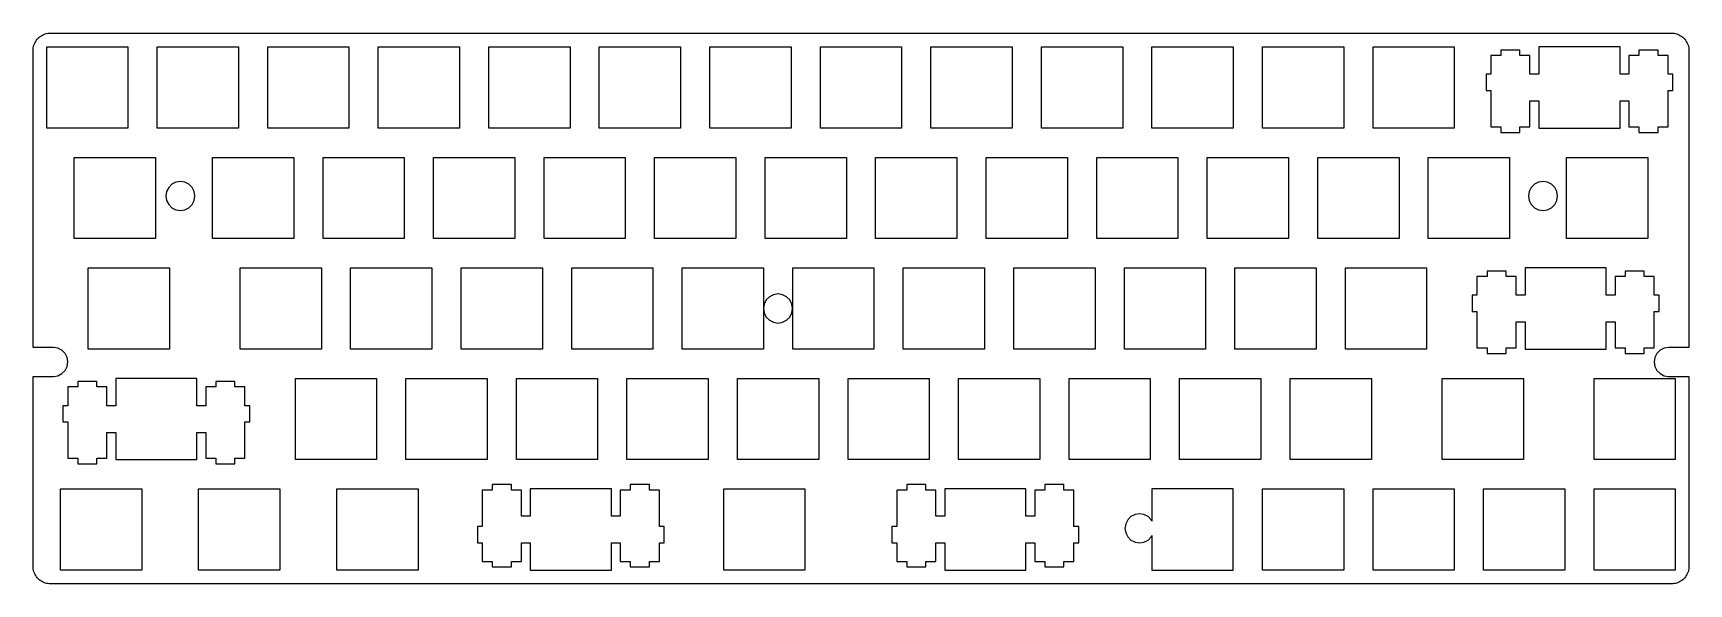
# Model space of a CAD drawing. Extents: x 0 to 285, y 0 to 95.
import ezdxf

# ---------------------------------------------------------------- set-up
doc = ezdxf.new("R2010")
doc.units = 0
doc.layers.get('0').update_dxf_attribs({"linetype": 'CONTINUOUS'})

msp = doc.modelspace()

# ---------------------------------------------------------------- linework, layer by layer
at = {"color": 0}
for p, q in [((0.813043, 94.1035), (0.972894, 94.277)), ((0.972894, 94.277), (1.14653, 94.4369)), ((1.14653, 94.4369), (1.33119, 94.5829)), ((1.33119, 94.5829), (1.52687, 94.7127)), ((1.52687, 94.7127), (1.73357, 94.8284)), ((1.73357, 94.8284), (1.94717, 94.9262)), ((1.94717, 94.9262), (2.16765, 95.0087)), ((2.16765, 95.0087), (2.39503, 95.0722)), ((2.39503, 95.0722), (2.62516, 95.1191)), ((2.62516, 95.1191), (2.85943, 95.1452)), ((2.85943, 95.1452), (3.09507, 95.1548)), ((3.09507, 95.1548), (282.47, 95.1548)), ((282.47, 95.1548), (282.706, 95.1452)), ((282.706, 95.1452), (282.94, 95.1191)), ((282.94, 95.1191), (283.17, 95.0722)), ((283.17, 95.0722), (283.398, 95.0087)), ((283.398, 95.0087), (283.618, 94.9262)), ((283.618, 94.9262), (283.832, 94.8284)), ((283.832, 94.8284), (284.037, 94.7127)), ((284.037, 94.7127), (284.234, 94.5829)), ((284.234, 94.5829), (284.419, 94.4369)), ((284.419, 94.4369), (284.591, 94.277)), ((284.591, 94.277), (284.751, 94.1035)), ((0.095085, 92.1551), (0.104731, 92.3907)), ((0.095085, 40.991), (0.095085, 92.1551)), ((0.104731, 92.3907), (0.130914, 92.625)), ((0.130914, 92.625), (0.177767, 92.855)), ((0.177767, 92.855), (0.241157, 93.0822)), ((0.241157, 93.0822), (0.323839, 93.3027)), ((0.323839, 93.3027), (0.421679, 93.5164)), ((0.421679, 93.5164), (0.537436, 93.7232)), ((0.537436, 93.7232), (0.666972, 93.919)), ((0.666972, 93.919), (0.813043, 94.1035)), ((2.43224, 92.7929), (16.4331, 92.7929)), ((2.43224, 78.7922), (2.43224, 92.7929)), ((16.4331, 92.7929), (16.4331, 78.7922)), ((21.4822, 92.7929), (35.4831, 92.7929)), ((21.4822, 78.7922), (21.4822, 92.7929)), ((35.4831, 92.7929), (35.4831, 78.7922)), ((40.5324, 92.7929), (54.5331, 92.7929)), ((40.5324, 78.7922), (40.5324, 92.7929)), ((54.5331, 92.7929), (54.5331, 78.7922)), ((59.581, 92.7929), (73.5817, 92.7929)), ((59.581, 78.7922), (59.581, 92.7929)), ((73.5817, 92.7929), (73.5817, 78.7922)), ((78.6324, 92.7929), (92.6331, 92.7929)), ((78.6324, 78.7922), (78.6324, 92.7929)), ((92.6331, 92.7929), (92.6331, 78.7922)), ((97.6824, 92.7929), (111.683, 92.7929)), ((97.6824, 78.7922), (97.6824, 92.7929)), ((111.683, 92.7929), (111.683, 78.7922)), ((116.732, 92.7929), (130.733, 92.7929)), ((116.732, 78.7922), (116.732, 92.7929)), ((130.733, 92.7929), (130.733, 78.7922)), ((135.782, 92.7929), (149.783, 92.7929)), ((135.782, 78.7922), (135.782, 92.7929)), ((149.783, 92.7929), (149.783, 78.7922)), ((154.831, 92.7929), (168.832, 92.7929)), ((154.831, 78.7922), (154.831, 92.7929)), ((168.832, 92.7929), (168.832, 78.7922)), ((173.882, 92.7929), (187.883, 92.7929)), ((173.882, 78.7922), (173.882, 92.7929)), ((187.883, 92.7929), (187.883, 78.7922)), ((192.931, 92.7929), (206.932, 92.7929)), ((192.931, 78.7922), (192.931, 92.7929)), ((206.932, 92.7929), (206.932, 78.7922)), ((211.982, 92.7929), (225.983, 92.7929)), ((211.982, 78.7922), (211.982, 92.7929)), ((225.983, 92.7929), (225.983, 78.7922)), ((231.032, 92.7929), (245.033, 92.7929)), ((231.032, 78.7922), (231.032, 92.7929)), ((245.033, 92.7929), (245.033, 78.7922)), ((253.056, 91.3225), (251.332, 91.3225)), ((251.332, 91.3225), (251.332, 88.0925)), ((256.357, 92.2433), (253.056, 92.2433)), ((253.056, 92.2433), (253.056, 91.3225)), ((256.357, 91.3225), (256.357, 92.2433)), ((258.082, 91.3225), (256.357, 91.3225)), ((258.082, 88.0925), (258.082, 91.3225)), ((259.606, 92.7929), (259.606, 88.0925)), ((273.607, 92.7929), (259.606, 92.7929)), ((273.607, 88.0925), (273.607, 92.7929)), ((276.856, 91.3225), (275.131, 91.3225)), ((275.131, 91.3225), (275.131, 88.0925)), ((280.157, 92.2433), (276.856, 92.2433)), ((276.856, 92.2433), (276.856, 91.3225)), ((280.157, 91.3225), (280.157, 92.2433)), ((281.882, 91.3225), (280.157, 91.3225)), ((281.882, 88.0925), (281.882, 91.3225)), ((284.751, 94.1035), (284.897, 93.919)), ((284.897, 93.919), (285.028, 93.7232)), ((285.028, 93.7232), (285.144, 93.5164)), ((285.144, 93.5164), (285.242, 93.3027)), ((285.242, 93.3027), (285.323, 93.0822)), ((285.323, 93.0822), (285.388, 92.855)), ((285.388, 92.855), (285.433, 92.625)), ((285.433, 92.625), (285.461, 92.3907)), ((285.461, 92.3907), (285.47, 92.1551)), ((285.47, 92.1551), (285.47, 40.991)), ((251.332, 88.0925), (250.508, 88.0925)), ((250.508, 88.0925), (250.508, 85.2921)), ((259.606, 88.0925), (258.082, 88.0925)), ((275.131, 88.0925), (273.607, 88.0925)), ((282.706, 88.0925), (281.882, 88.0925)), ((282.706, 85.2921), (282.706, 88.0925)), ((250.508, 85.2921), (251.332, 85.2921)), ((251.332, 85.2921), (251.332, 79.0208)), ((258.082, 79.0208), (258.082, 83.4926)), ((258.082, 83.4926), (259.606, 83.4926)), ((259.606, 83.4926), (259.606, 78.7922)), ((273.607, 78.7922), (273.607, 83.4926)), ((273.607, 83.4926), (275.131, 83.4926)), ((275.131, 83.4926), (275.131, 79.0208)), ((281.882, 79.0208), (281.882, 85.2921)), ((281.882, 85.2921), (282.706, 85.2921)), ((16.4331, 78.7922), (2.43224, 78.7922)), ((35.4831, 78.7922), (21.4822, 78.7922)), ((54.5331, 78.7922), (40.5324, 78.7922)), ((73.5817, 78.7922), (59.581, 78.7922)), ((92.6331, 78.7922), (78.6324, 78.7922)), ((111.683, 78.7922), (97.6824, 78.7922)), ((130.733, 78.7922), (116.732, 78.7922)), ((149.783, 78.7922), (135.782, 78.7922)), ((168.832, 78.7922), (154.831, 78.7922)), ((187.883, 78.7922), (173.882, 78.7922)), ((206.932, 78.7922), (192.931, 78.7922)), ((225.983, 78.7922), (211.982, 78.7922)), ((245.033, 78.7922), (231.032, 78.7922)), ((251.332, 79.0208), (253.056, 79.0208)), ((253.056, 79.0208), (253.056, 78.0426)), ((253.056, 78.0426), (256.357, 78.0426)), ((256.357, 78.0426), (256.357, 79.0208)), ((256.357, 79.0208), (258.082, 79.0208)), ((259.606, 78.7922), (273.607, 78.7922)), ((275.131, 79.0208), (276.856, 79.0208)), ((276.856, 79.0208), (276.856, 78.0426)), ((276.856, 78.0426), (280.157, 78.0426)), ((280.157, 78.0426), (280.157, 79.0208)), ((280.157, 79.0208), (281.882, 79.0208)), ((7.1961, 73.7429), (21.1956, 73.7429)), ((7.1961, 59.7422), (7.1961, 73.7429)), ((21.1956, 73.7429), (21.1956, 59.7422)), ((31.0059, 73.7429), (45.0067, 73.7429)), ((31.0059, 59.7422), (31.0059, 73.7429)), ((45.0067, 73.7429), (45.0067, 59.7422)), ((50.0574, 73.7429), (64.0581, 73.7429)), ((50.0574, 59.7422), (50.0574, 73.7429)), ((64.0581, 73.7429), (64.0581, 59.7422)), ((69.1074, 73.7429), (83.1081, 73.7429)), ((69.1074, 59.7422), (69.1074, 73.7429)), ((83.1081, 73.7429), (83.1081, 59.7422)), ((88.1574, 73.7429), (102.158, 73.7429)), ((88.1574, 59.7422), (88.1574, 73.7429)), ((102.158, 73.7429), (102.158, 59.7422)), ((107.206, 73.7429), (121.207, 73.7429)), ((107.206, 59.7422), (107.206, 73.7429)), ((121.207, 73.7429), (121.207, 59.7422)), ((126.257, 73.7429), (140.258, 73.7429)), ((126.257, 59.7422), (126.257, 73.7429)), ((140.258, 73.7429), (140.258, 59.7422)), ((145.306, 73.7429), (159.307, 73.7429)), ((145.306, 59.7422), (145.306, 73.7429)), ((159.307, 73.7429), (159.307, 59.7422)), ((164.357, 73.7429), (178.358, 73.7429)), ((164.357, 59.7422), (164.357, 73.7429)), ((178.358, 73.7429), (178.358, 59.7422)), ((183.407, 73.7429), (197.408, 73.7429)), ((183.407, 59.7422), (183.407, 73.7429)), ((197.408, 73.7429), (197.408, 59.7422)), ((202.456, 73.7429), (216.457, 73.7429)), ((202.456, 59.7422), (202.456, 73.7429)), ((216.457, 73.7429), (216.457, 59.7422)), ((221.507, 73.7429), (235.508, 73.7429)), ((221.507, 59.7422), (221.507, 73.7429)), ((235.508, 73.7429), (235.508, 59.7422)), ((240.556, 73.7429), (254.557, 73.7429)), ((240.556, 59.7422), (240.556, 73.7429)), ((254.557, 73.7429), (254.557, 59.7422)), ((264.37, 73.7429), (278.369, 73.7429)), ((264.37, 59.7422), (264.37, 73.7429)), ((278.369, 73.7429), (278.369, 59.7422)), ((23.4597, 68.5617), (23.1056, 67.8642)), ((24.0137, 69.1141), (23.4597, 68.5617)), ((24.7096, 69.4697), (24.0137, 69.1141)), ((25.4841, 69.5911), (24.7096, 69.4697)), ((26.2558, 69.4697), (25.4841, 69.5911)), ((26.953, 69.1141), (26.2558, 69.4697)), ((27.5029, 68.5617), (26.953, 69.1141)), ((27.8612, 67.8642), (27.5029, 68.5617)), ((258.309, 68.5617), (257.955, 67.8642)), ((258.863, 69.1141), (258.309, 68.5617)), ((259.559, 69.4697), (258.863, 69.1141)), ((260.332, 69.5911), (259.559, 69.4697)), ((261.105, 69.4697), (260.332, 69.5911)), ((261.801, 69.1141), (261.105, 69.4697)), ((262.355, 68.5617), (261.801, 69.1141)), ((262.709, 67.8642), (262.355, 68.5617)), ((23.1056, 67.8642), (22.9829, 67.0913)), ((22.9829, 67.0913), (23.1056, 66.3194)), ((23.1056, 66.3194), (23.4597, 65.6223)), ((27.5029, 65.6223), (27.8612, 66.3194)), ((27.9824, 67.0913), (27.8612, 67.8642)), ((27.8612, 66.3194), (27.9824, 67.0913)), ((257.955, 67.8642), (257.832, 67.0913)), ((257.832, 67.0913), (257.955, 66.3194)), ((257.955, 66.3194), (258.309, 65.6223)), ((262.355, 65.6223), (262.709, 66.3194)), ((262.832, 67.0913), (262.709, 67.8642)), ((262.709, 66.3194), (262.832, 67.0913)), ((23.4597, 65.6223), (24.0137, 65.0695)), ((24.0137, 65.0695), (24.7096, 64.7139)), ((24.7096, 64.7139), (25.4841, 64.5901)), ((25.4841, 64.5901), (26.2558, 64.7139)), ((26.2558, 64.7139), (26.953, 65.0695)), ((26.953, 65.0695), (27.5029, 65.6223)), ((258.309, 65.6223), (258.863, 65.0695)), ((258.863, 65.0695), (259.559, 64.7139)), ((259.559, 64.7139), (260.332, 64.5901)), ((260.332, 64.5901), (261.105, 64.7139)), ((261.105, 64.7139), (261.801, 65.0695)), ((261.801, 65.0695), (262.355, 65.6223)), ((21.1956, 59.7422), (7.1961, 59.7422)), ((45.0067, 59.7422), (31.0059, 59.7422)), ((64.0581, 59.7422), (50.0574, 59.7422)), ((83.1081, 59.7422), (69.1074, 59.7422)), ((102.158, 59.7422), (88.1574, 59.7422)), ((121.207, 59.7422), (107.206, 59.7422)), ((140.258, 59.7422), (126.257, 59.7422)), ((159.307, 59.7422), (145.306, 59.7422)), ((178.358, 59.7422), (164.357, 59.7422)), ((197.408, 59.7422), (183.407, 59.7422)), ((216.457, 59.7422), (202.456, 59.7422)), ((235.508, 59.7422), (221.507, 59.7422)), ((254.557, 59.7422), (240.556, 59.7422)), ((278.369, 59.7422), (264.37, 59.7422)), ((9.57598, 54.6915), (23.5768, 54.6915)), ((9.57598, 40.6922), (9.57598, 54.6915)), ((23.5768, 54.6915), (23.5768, 40.6922)), ((35.771, 54.6915), (49.7706, 54.6915)), ((35.771, 40.6922), (35.771, 54.6915)), ((49.7706, 54.6915), (49.7706, 40.6922)), ((54.8185, 54.6915), (68.8192, 54.6915)), ((54.8185, 40.6922), (54.8185, 54.6915)), ((68.8192, 54.6915), (68.8192, 40.6922)), ((73.8699, 54.6915), (87.8692, 54.6915)), ((73.8699, 40.6922), (73.8699, 54.6915)), ((87.8692, 54.6915), (87.8692, 40.6922)), ((92.9199, 54.6915), (106.919, 54.6915)), ((92.9199, 40.6922), (92.9199, 54.6915)), ((106.919, 54.6915), (106.919, 40.6922)), ((111.968, 54.6915), (125.971, 54.6915)), ((111.968, 40.6922), (111.968, 54.6915)), ((125.971, 54.6915), (125.971, 40.6922)), ((131.02, 54.6915), (145.019, 54.6915)), ((131.02, 40.6922), (131.02, 54.6915)), ((145.019, 54.6915), (145.019, 40.6922)), ((150.07, 54.6915), (164.069, 54.6915)), ((150.07, 40.6922), (150.07, 54.6915)), ((164.069, 54.6915), (164.069, 40.6922)), ((169.121, 54.6915), (183.121, 54.6915)), ((169.121, 40.6922), (169.121, 54.6915)), ((183.121, 54.6915), (183.121, 40.6922)), ((188.17, 54.6915), (202.169, 54.6915)), ((188.17, 40.6922), (188.17, 54.6915)), ((202.169, 54.6915), (202.169, 40.6922)), ((207.221, 54.6915), (221.221, 54.6915)), ((207.221, 40.6922), (207.221, 54.6915)), ((221.221, 54.6915), (221.221, 40.6922)), ((226.271, 54.6915), (240.271, 54.6915)), ((226.271, 40.6922), (226.271, 54.6915)), ((240.271, 54.6915), (240.271, 40.6922)), ((257.225, 54.6915), (257.225, 49.9925)), ((271.225, 54.6915), (257.225, 54.6915)), ((271.225, 49.9925), (271.225, 54.6915)), ((250.676, 53.2211), (248.951, 53.2211)), ((248.951, 53.2211), (248.951, 49.9925)), ((253.974, 54.1433), (250.676, 54.1433)), ((250.676, 54.1433), (250.676, 53.2211)), ((253.974, 53.2211), (253.974, 54.1433)), ((255.7, 53.2211), (253.974, 53.2211)), ((255.7, 49.9925), (255.7, 53.2211)), ((274.475, 53.2211), (272.751, 53.2211)), ((272.751, 53.2211), (272.751, 49.9925)), ((277.775, 54.1433), (274.475, 54.1433)), ((274.475, 54.1433), (274.475, 53.2211)), ((277.775, 53.2211), (277.775, 54.1433)), ((279.501, 53.2211), (277.775, 53.2211)), ((279.501, 49.9925), (279.501, 53.2211)), ((126.46, 49.1603), (126.103, 48.4643)), ((127.014, 49.7141), (126.46, 49.1603)), ((127.711, 50.0697), (127.014, 49.7141)), ((128.484, 50.1908), (127.711, 50.0697)), ((129.256, 50.0697), (128.484, 50.1908)), ((129.953, 49.7141), (129.256, 50.0697)), ((130.506, 49.1603), (129.953, 49.7141)), ((130.86, 48.4643), (130.506, 49.1603)), ((248.951, 49.9925), (248.127, 49.9925)), ((248.127, 49.9925), (248.127, 47.1911)), ((257.225, 49.9925), (255.7, 49.9925)), ((272.751, 49.9925), (271.225, 49.9925)), ((280.326, 49.9925), (279.501, 49.9925)), ((280.326, 47.1911), (280.326, 49.9925)), ((126.103, 48.4643), (125.983, 47.6913)), ((125.983, 47.6913), (126.103, 46.9194)), ((126.103, 46.9194), (126.46, 46.222)), ((126.46, 46.222), (127.014, 45.6696)), ((127.014, 45.6696), (127.711, 45.314)), ((129.256, 45.314), (129.953, 45.6696)), ((129.953, 45.6696), (130.506, 46.222)), ((130.506, 46.222), (130.86, 46.9194)), ((130.984, 47.6913), (130.86, 48.4643)), ((130.86, 46.9194), (130.984, 47.6913)), ((248.127, 47.1911), (248.951, 47.1911)), ((248.951, 47.1911), (248.951, 40.9222)), ((279.501, 40.9222), (279.501, 47.1911)), ((279.501, 47.1911), (280.326, 47.1911)), ((127.711, 45.314), (128.484, 45.1901)), ((128.484, 45.1901), (129.256, 45.314)), ((255.7, 40.9222), (255.7, 45.3926)), ((255.7, 45.3926), (257.225, 45.3926)), ((257.225, 45.3926), (257.225, 40.6922)), ((271.225, 40.6922), (271.225, 45.3926)), ((271.225, 45.3926), (272.751, 45.3926)), ((272.751, 45.3926), (272.751, 40.9222)), ((3.59668, 40.991), (0.095085, 40.991)), ((4.36838, 40.87), (3.59668, 40.991)), ((5.0643, 40.5144), (4.36838, 40.87)), ((5.61689, 39.9616), (5.0643, 40.5144)), ((5.97242, 39.2645), (5.61689, 39.9616)), ((23.5768, 40.6922), (9.57598, 40.6922)), ((49.7706, 40.6922), (35.771, 40.6922)), ((68.8192, 40.6922), (54.8185, 40.6922)), ((87.8692, 40.6922), (73.8699, 40.6922)), ((106.919, 40.6922), (92.9199, 40.6922)), ((125.971, 40.6922), (111.968, 40.6922)), ((145.019, 40.6922), (131.02, 40.6922)), ((164.069, 40.6922), (150.07, 40.6922)), ((183.121, 40.6922), (169.121, 40.6922)), ((202.169, 40.6922), (188.17, 40.6922)), ((221.221, 40.6922), (207.221, 40.6922)), ((240.271, 40.6922), (226.271, 40.6922)), ((248.951, 40.9222), (250.676, 40.9222)), ((250.676, 40.9222), (250.676, 39.9411)), ((253.974, 39.9411), (253.974, 40.9222)), ((253.974, 40.9222), (255.7, 40.9222)), ((257.225, 40.6922), (271.225, 40.6922)), ((272.751, 40.9222), (274.475, 40.9222)), ((274.475, 40.9222), (274.475, 39.9411)), ((277.775, 39.9411), (277.775, 40.9222)), ((277.775, 40.9222), (279.501, 40.9222)), ((279.947, 39.9616), (279.593, 39.2645)), ((280.501, 40.5144), (279.947, 39.9616)), ((281.197, 40.87), (280.501, 40.5144)), ((281.97, 40.991), (281.197, 40.87)), ((285.47, 40.991), (281.97, 40.991)), ((5.61689, 37.0223), (5.97242, 37.7183)), ((6.09505, 38.4912), (5.97242, 39.2645)), ((5.97242, 37.7183), (6.09505, 38.4912)), ((250.676, 39.9411), (253.974, 39.9411)), ((274.475, 39.9411), (277.775, 39.9411)), ((279.593, 39.2645), (279.47, 38.4926)), ((279.47, 38.4926), (279.593, 37.7183)), ((279.593, 37.7183), (279.947, 37.0223)), ((0.095085, 3.23012), (0.095085, 35.9914)), ((0.095085, 35.9914), (3.5953, 35.9914)), ((3.5953, 35.9914), (4.36838, 36.1128)), ((4.36838, 36.1128), (5.0643, 36.4684)), ((5.0643, 36.4684), (5.61689, 37.0223)), ((11.0877, 35.0931), (7.78866, 35.0931)), ((7.78866, 35.0931), (7.78866, 34.1726)), ((11.0877, 34.1726), (11.0877, 35.0931)), ((14.3371, 35.6429), (14.3371, 30.9411)), ((28.338, 35.6429), (14.3371, 35.6429)), ((28.338, 30.9411), (28.338, 35.6429)), ((34.8878, 35.0931), (31.5874, 35.0931)), ((31.5874, 35.0931), (31.5874, 34.1726)), ((34.8878, 34.1726), (34.8878, 35.0931)), ((45.296, 35.6429), (59.2956, 35.6429)), ((45.296, 21.6421), (45.296, 35.6429)), ((59.2956, 35.6429), (59.2956, 21.6421)), ((64.346, 35.6429), (78.3456, 35.6429)), ((64.346, 21.6421), (64.346, 35.6429)), ((78.3456, 35.6429), (78.3456, 21.6421)), ((83.396, 35.6429), (97.3956, 35.6429)), ((83.396, 21.6421), (83.396, 35.6429)), ((97.3956, 35.6429), (97.3956, 21.6421)), ((102.445, 35.6429), (116.444, 35.6429)), ((102.445, 21.6421), (102.445, 35.6429)), ((116.444, 35.6429), (116.444, 21.6421)), ((121.496, 35.6429), (135.496, 35.6429)), ((121.496, 21.6421), (121.496, 35.6429)), ((135.496, 35.6429), (135.496, 21.6421)), ((140.545, 35.6429), (154.544, 35.6429)), ((140.545, 21.6421), (140.545, 35.6429)), ((154.544, 35.6429), (154.544, 21.6421)), ((159.596, 35.6429), (173.596, 35.6429)), ((159.596, 21.6421), (159.596, 35.6429)), ((173.596, 35.6429), (173.596, 21.6421)), ((178.646, 35.6429), (192.646, 35.6429)), ((178.646, 21.6421), (178.646, 35.6429)), ((192.646, 35.6429), (192.646, 21.6421)), ((197.695, 35.6429), (211.694, 35.6429)), ((197.695, 21.6421), (197.695, 35.6429)), ((211.694, 35.6429), (211.694, 21.6421)), ((216.746, 35.6429), (230.746, 35.6429)), ((216.746, 21.6421), (216.746, 35.6429)), ((230.746, 35.6429), (230.746, 21.6421)), ((242.937, 35.6429), (256.938, 35.6429)), ((242.937, 21.6421), (242.937, 35.6429)), ((256.938, 35.6429), (256.938, 21.6421)), ((269.131, 35.6429), (283.132, 35.6429)), ((269.131, 21.6421), (269.131, 35.6429)), ((279.947, 37.0223), (280.501, 36.4684)), ((280.501, 36.4684), (281.197, 36.1128)), ((281.197, 36.1128), (281.97, 35.9914)), ((281.97, 35.9914), (285.47, 35.9914)), ((283.132, 35.6429), (283.132, 21.6421)), ((285.47, 35.9914), (285.47, 3.22737)), ((7.78866, 34.1726), (6.06337, 34.1726)), ((6.06337, 34.1726), (6.06337, 30.9411)), ((12.813, 34.1726), (11.0877, 34.1726)), ((12.813, 30.9411), (12.813, 34.1726)), ((31.5874, 34.1726), (29.8634, 34.1726)), ((29.8634, 34.1726), (29.8634, 30.9411)), ((36.613, 34.1726), (34.8878, 34.1726)), ((36.613, 30.9411), (36.613, 34.1726)), ((6.06337, 30.9411), (5.23794, 30.9411)), ((5.23794, 30.9411), (5.23794, 28.1423)), ((14.3371, 30.9411), (12.813, 30.9411)), ((29.8634, 30.9411), (28.338, 30.9411)), ((37.4385, 30.9411), (36.613, 30.9411)), ((37.4385, 28.1423), (37.4385, 30.9411)), ((5.23794, 28.1423), (6.06337, 28.1423)), ((6.06337, 28.1423), (6.06337, 21.8722)), ((12.813, 21.8722), (12.813, 26.3426)), ((12.813, 26.3426), (14.3371, 26.3426)), ((14.3371, 26.3426), (14.3371, 21.6421)), ((28.338, 21.6421), (28.338, 26.3426)), ((28.338, 26.3426), (29.8634, 26.3426)), ((29.8634, 26.3426), (29.8634, 21.8722)), ((36.613, 21.8722), (36.613, 28.1423)), ((36.613, 28.1423), (37.4385, 28.1423)), ((6.06337, 21.8722), (7.78866, 21.8722)), ((7.78866, 21.8722), (7.78866, 20.8925)), ((7.78866, 20.8925), (11.0877, 20.8925)), ((11.0877, 20.8925), (11.0877, 21.8722)), ((11.0877, 21.8722), (12.813, 21.8722)), ((14.3371, 21.6421), (28.338, 21.6421)), ((29.8634, 21.8722), (31.5874, 21.8722)), ((31.5874, 21.8722), (31.5874, 20.8925)), ((31.5874, 20.8925), (34.8878, 20.8925)), ((34.8878, 20.8925), (34.8878, 21.8722)), ((34.8878, 21.8722), (36.613, 21.8722)), ((59.2956, 21.6421), (45.296, 21.6421)), ((78.3456, 21.6421), (64.346, 21.6421)), ((97.3956, 21.6421), (83.396, 21.6421)), ((116.444, 21.6421), (102.445, 21.6421)), ((135.496, 21.6421), (121.496, 21.6421)), ((154.544, 21.6421), (140.545, 21.6421)), ((173.596, 21.6421), (159.596, 21.6421)), ((192.646, 21.6421), (178.646, 21.6421)), ((211.694, 21.6421), (197.695, 21.6421)), ((230.746, 21.6421), (216.746, 21.6421)), ((256.938, 21.6421), (242.937, 21.6421)), ((283.132, 21.6421), (269.131, 21.6421)), ((79.2261, 17.3426), (79.2261, 16.3614)), ((82.5267, 17.3426), (79.2261, 17.3426)), ((82.5267, 16.3614), (82.5267, 17.3426)), ((106.325, 17.3426), (103.026, 17.3426)), ((103.026, 17.3426), (103.026, 16.3614)), ((106.325, 16.3614), (106.325, 17.3426)), ((150.664, 17.3426), (150.664, 16.3614)), ((153.963, 17.3426), (150.664, 17.3426)), ((153.963, 16.3614), (153.963, 17.3426)), ((177.764, 17.3426), (174.462, 17.3426)), ((174.462, 17.3426), (174.462, 16.3614)), ((177.764, 16.3614), (177.764, 17.3426)), ((4.81348, 16.593), (18.813, 16.593)), ((4.81348, 2.59209), (4.81348, 16.593)), ((18.813, 16.593), (18.813, 2.59209)), ((28.626, 16.593), (42.6254, 16.593)), ((28.626, 2.59209), (28.626, 16.593)), ((42.6254, 16.593), (42.6254, 2.59209)), ((52.4387, 16.593), (66.4379, 16.593)), ((52.4387, 2.59209), (52.4387, 16.593)), ((66.4379, 16.593), (66.4379, 2.59209)), ((79.2261, 16.3614), (77.501, 16.3614)), ((77.501, 16.3614), (77.501, 10.0928)), ((84.2518, 16.3614), (82.5267, 16.3614)), ((84.2518, 11.8925), (84.2518, 16.3614)), ((99.7768, 16.593), (85.7762, 16.593)), ((85.7762, 16.593), (85.7762, 11.8925)), ((99.7768, 11.8925), (99.7768, 16.593)), ((103.026, 16.3614), (101.301, 16.3614)), ((101.301, 16.3614), (101.301, 11.8925)), ((108.052, 16.3614), (106.325, 16.3614)), ((108.052, 10.0928), (108.052, 16.3614)), ((119.114, 16.593), (133.113, 16.593)), ((119.114, 2.59209), (119.114, 16.593)), ((133.113, 16.593), (133.113, 2.59209)), ((150.664, 16.3614), (148.937, 16.3614)), ((148.937, 16.3614), (148.937, 10.0928)), ((155.688, 16.3614), (153.963, 16.3614)), ((155.688, 11.8925), (155.688, 16.3614)), ((171.213, 16.593), (157.212, 16.593)), ((157.212, 16.593), (157.212, 11.8925)), ((171.213, 11.8925), (171.213, 16.593)), ((174.462, 16.3614), (172.738, 16.3614)), ((172.738, 16.3614), (172.738, 11.8925)), ((179.488, 16.3614), (177.764, 16.3614)), ((179.488, 10.0928), (179.488, 16.3614)), ((192.931, 16.593), (192.931, 11.0119)), ((206.932, 16.593), (192.931, 16.593)), ((206.932, 2.59209), (206.932, 16.593)), ((211.982, 16.593), (225.983, 16.593)), ((211.982, 2.59209), (211.982, 16.593)), ((225.983, 16.593), (225.983, 2.59209)), ((231.032, 16.593), (245.033, 16.593)), ((231.032, 2.59209), (231.032, 16.593)), ((245.033, 16.593), (245.033, 2.59209)), ((250.081, 16.593), (264.082, 16.593)), ((250.081, 2.59209), (250.081, 16.593)), ((264.082, 16.593), (264.082, 2.59209)), ((269.131, 16.593), (283.132, 16.593)), ((269.131, 2.59209), (269.131, 16.593)), ((283.132, 16.593), (283.132, 2.59209)), ((85.7762, 11.8925), (84.2518, 11.8925)), ((101.301, 11.8925), (99.7768, 11.8925)), ((157.212, 11.8925), (155.688, 11.8925)), ((172.738, 11.8925), (171.213, 11.8925)), ((189.312, 11.8139), (188.759, 11.2613)), ((190.009, 12.1695), (189.312, 11.8139)), ((190.783, 12.2921), (190.009, 12.1695)), ((191.556, 12.1695), (190.783, 12.2921)), ((192.253, 11.8139), (191.556, 12.1695)), ((192.805, 11.2613), (192.253, 11.8139)), ((77.501, 10.0928), (76.677, 10.0928)), ((76.677, 10.0928), (76.677, 7.29259)), ((108.876, 10.0928), (108.052, 10.0928)), ((108.876, 7.29259), (108.876, 10.0928)), ((148.937, 10.0928), (148.113, 10.0928)), ((148.113, 10.0928), (148.113, 7.29259)), ((180.312, 10.0928), (179.488, 10.0928)), ((180.312, 7.29259), (180.312, 10.0928)), ((188.406, 10.564), (188.283, 9.79096)), ((188.283, 9.79096), (188.406, 9.01788)), ((188.759, 11.2613), (188.406, 10.564)), ((188.406, 9.01788), (188.759, 8.32196)), ((192.931, 11.0119), (192.805, 11.2613)), ((192.805, 8.32196), (192.931, 8.57141)), ((192.931, 8.57141), (192.931, 2.59209)), ((76.677, 7.29259), (77.501, 7.29259)), ((77.501, 7.29259), (77.501, 4.06245)), ((84.2518, 4.06245), (84.2518, 7.29259)), ((84.2518, 7.29259), (85.7762, 7.29259)), ((85.7762, 7.29259), (85.7762, 2.59209)), ((99.7768, 2.59209), (99.7768, 7.29259)), ((99.7768, 7.29259), (101.301, 7.29259)), ((101.301, 7.29259), (101.301, 4.06245)), ((108.052, 4.06245), (108.052, 7.29259)), ((108.052, 7.29259), (108.876, 7.29259)), ((148.113, 7.29259), (148.937, 7.29259)), ((148.937, 7.29259), (148.937, 4.06245)), ((155.688, 4.06245), (155.688, 7.29259)), ((155.688, 7.29259), (157.212, 7.29259)), ((157.212, 7.29259), (157.212, 2.59209)), ((171.213, 2.59209), (171.213, 7.29259)), ((171.213, 7.29259), (172.738, 7.29259)), ((172.738, 7.29259), (172.738, 4.06245)), ((179.488, 4.06245), (179.488, 7.29259)), ((179.488, 7.29259), (180.312, 7.29259)), ((188.759, 8.32196), (189.312, 7.76799)), ((189.312, 7.76799), (190.009, 7.41384)), ((190.009, 7.41384), (190.783, 7.29121)), ((190.783, 7.29121), (191.556, 7.41384)), ((191.556, 7.41384), (192.253, 7.76799)), ((192.253, 7.76799), (192.805, 8.32196)), ((0.104731, 2.9931), (0.095085, 3.23012)), ((0.130914, 2.75883), (0.104731, 2.9931)), ((77.501, 4.06245), (79.2261, 4.06245)), ((79.2261, 4.06245), (79.2261, 3.14193)), ((79.2261, 3.14193), (82.5267, 3.14193)), ((82.5267, 3.14193), (82.5267, 4.06245)), ((82.5267, 4.06245), (84.2518, 4.06245)), ((101.301, 4.06245), (103.026, 4.06245)), ((103.026, 4.06245), (103.026, 3.14193)), ((103.026, 3.14193), (106.325, 3.14193)), ((106.325, 3.14193), (106.325, 4.06245)), ((106.325, 4.06245), (108.052, 4.06245)), ((148.937, 4.06245), (150.664, 4.06245)), ((150.664, 4.06245), (150.664, 3.14193)), ((150.664, 3.14193), (153.963, 3.14193)), ((153.963, 3.14193), (153.963, 4.06245)), ((153.963, 4.06245), (155.688, 4.06245)), ((172.738, 4.06245), (174.462, 4.06245)), ((174.462, 4.06245), (174.462, 3.14193)), ((174.462, 3.14193), (177.764, 3.14193)), ((177.764, 3.14193), (177.764, 4.06245)), ((177.764, 4.06245), (179.488, 4.06245)), ((285.461, 2.9931), (285.433, 2.75883)), ((285.47, 3.22737), (285.461, 2.9931)), ((0.177767, 2.52732), (0.130914, 2.75883)), ((0.241157, 2.30132), (0.177767, 2.52732)), ((0.323839, 2.08084), (0.241157, 2.30132)), ((0.421679, 1.86586), (0.323839, 2.08084)), ((0.537436, 1.66191), (0.421679, 1.86586)), ((0.666972, 1.46485), (0.537436, 1.66191)), ((0.813043, 1.2802), (0.666972, 1.46485)), ((0.972894, 1.10794), (0.813043, 1.2802)), ((1.14653, 0.94809), (0.972894, 1.10794)), ((1.33119, 0.802019), (1.14653, 0.94809)), ((1.52687, 0.671103), (1.33119, 0.802019)), ((1.73357, 0.55397), (1.52687, 0.671103)), ((1.94717, 0.456131), (1.73357, 0.55397)), ((2.16765, 0.374826), (1.94717, 0.456131)), ((2.39503, 0.310059), (2.16765, 0.374826)), ((2.62516, 0.265961), (2.39503, 0.310059)), ((2.85943, 0.238401), (2.62516, 0.265961)), ((3.09507, 0.227376), (2.85943, 0.238401)), ((282.47, 0.227376), (3.09507, 0.227376)), ((18.813, 2.59209), (4.81348, 2.59209)), ((42.6254, 2.59209), (28.626, 2.59209)), ((66.4379, 2.59209), (52.4387, 2.59209)), ((85.7762, 2.59209), (99.7768, 2.59209)), ((133.113, 2.59209), (119.114, 2.59209)), ((157.212, 2.59209), (171.213, 2.59209)), ((192.931, 2.59209), (206.932, 2.59209)), ((225.983, 2.59209), (211.982, 2.59209)), ((245.033, 2.59209), (231.032, 2.59209)), ((264.082, 2.59209), (250.081, 2.59209)), ((283.132, 2.59209), (269.131, 2.59209)), ((282.706, 0.238401), (282.47, 0.227376)), ((282.94, 0.265961), (282.706, 0.238401)), ((283.17, 0.310059), (282.94, 0.265961)), ((283.398, 0.374826), (283.17, 0.310059)), ((283.618, 0.456131), (283.398, 0.374826)), ((283.832, 0.55397), (283.618, 0.456131)), ((284.037, 0.671103), (283.832, 0.55397)), ((284.234, 0.802019), (284.037, 0.671103)), ((284.419, 0.94809), (284.234, 0.802019)), ((284.591, 1.10794), (284.419, 0.94809)), ((284.751, 1.2802), (284.591, 1.10794)), ((284.897, 1.46485), (284.751, 1.2802)), ((285.028, 1.66191), (284.897, 1.46485)), ((285.144, 1.86586), (285.028, 1.66191)), ((285.242, 2.08084), (285.144, 1.86586)), ((285.323, 2.30132), (285.242, 2.08084)), ((285.388, 2.52732), (285.323, 2.30132)), ((285.433, 2.75883), (285.388, 2.52732))]:
    msp.add_line(p, q, dxfattribs=at)

doc.saveas('drawing.dxf')
